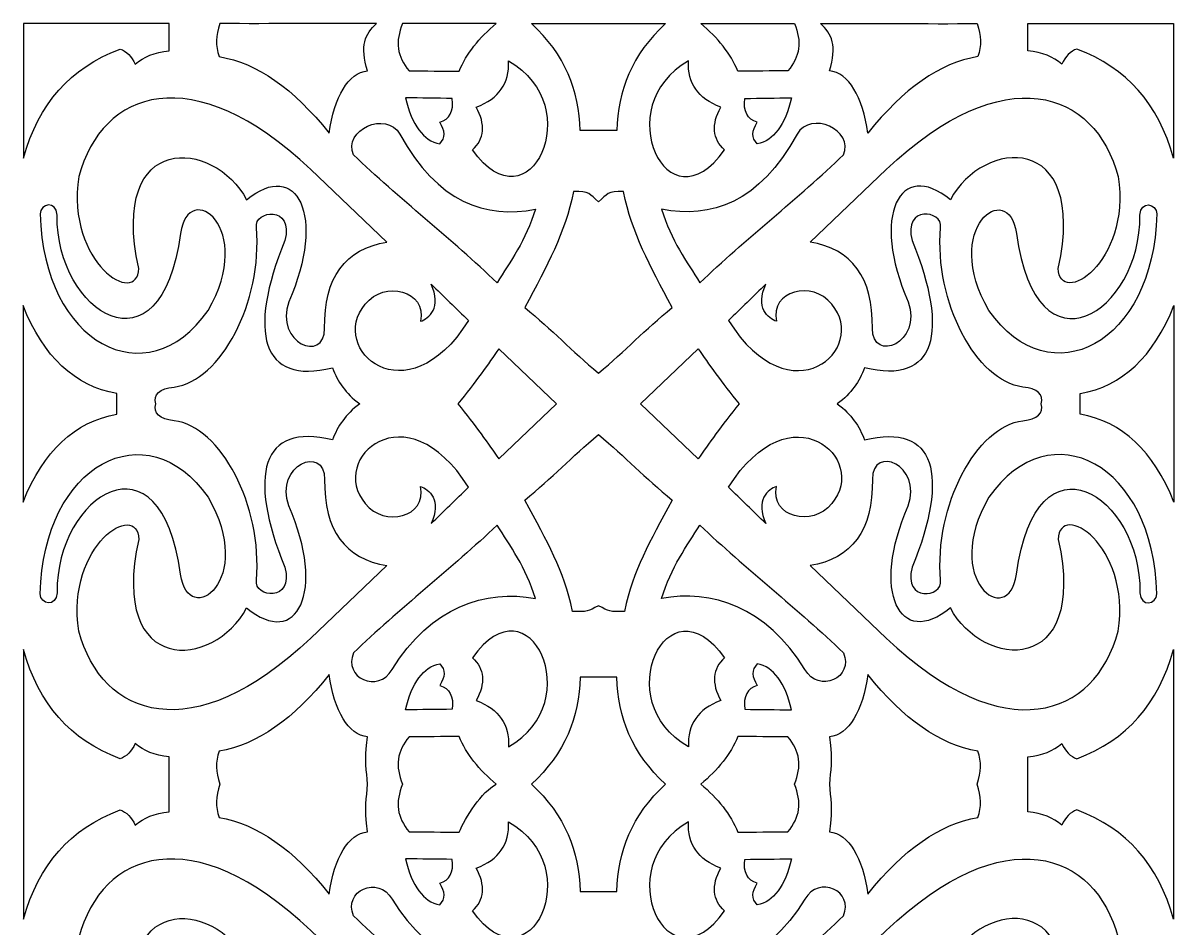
# Model space of a CAD drawing. Header units: centimetres. Extents: x -88 to 88, y -108 to 108.
# Drawn here: x -87.8 to -5.9, y 43.9 to 108.5 of the extents above; entities that cross this region are included whole.
import ezdxf

# ---------------------------------------------------------------- set-up
doc = ezdxf.new("R2010")
doc.units = ezdxf.units.CM
doc.header["$MEASUREMENT"] = 0
doc.layers.add('layer 1', color=7, linetype='Continuous')

msp = doc.modelspace()

# ---------------------------------------------------------------- linework, layer by layer
at = {"layer": 'layer 1', "color": 177}
for points, knots in [([(-77.43636, 108.44893), (-77.43636, 107.84341), (-77.43636, 107.1179), (-77.43636, 106.51238), (-77.43636, 106.51238), (-78.50834, 106.39457), (-79.21374, 106.08601), (-79.85824, 105.54966), (-79.85824, 105.54966), (-80.10811, 106.11653), (-80.46702, 106.47726), (-80.935, 106.63184), (-80.935, 106.63184), (-84.4695, 105.30453), (-86.75966, 102.71426), (-87.80546, 98.86106), (-87.80546, 98.86106), (-87.80546, 102.06988), (-87.80546, 105.2408), (-87.80546, 108.44962), (-87.80546, 108.44962), (-84.34909, 108.44302), (-80.89273, 108.45553), (-77.43636, 108.44893)], [0, 0, 0, 0, 0.14285714, 0.14285714, 0.14285714, 0.14285714, 0.28571429, 0.28571429, 0.28571429, 0.28571429, 0.42857143, 0.42857143, 0.42857143, 0.42857143, 0.57142857, 0.57142857, 0.57142857, 0.57142857, 0.71428571, 0.71428571, 0.71428571, 0.71428571, 1, 1, 1, 1]), ([(-62.66674, 108.44897), (-63.48749, 107.7273), (-63.8468, 106.8516), (-63.29604, 105.07104), (-63.29604, 105.07104), (-64.68602, 104.96794), (-65.6585, 103.21684), (-66.0424, 100.6395), (-66.0424, 100.6395), (-68.57084, 103.82252), (-71.17869, 105.63955), (-73.86598, 106.09059), (-73.86598, 106.09059), (-74.14399, 106.88959), (-74.13073, 107.54989), (-73.82627, 108.45194), (-73.82627, 108.45194), (-70.10643, 108.41328), (-66.38659, 108.48763), (-62.66674, 108.44897)], [0, 0, 0, 0, 0.16666667, 0.16666667, 0.16666667, 0.16666667, 0.33333333, 0.33333333, 0.33333333, 0.33333333, 0.5, 0.5, 0.5, 0.5, 0.66666667, 0.66666667, 0.66666667, 0.66666667, 1, 1, 1, 1]), ([(-54.13068, 108.45066), (-55.36809, 107.43288), (-56.24817, 106.32266), (-56.77093, 105.04721), (-56.77093, 105.04721), (-57.96202, 105.0601), (-59.15311, 105.07299), (-60.3442, 105.08587), (-60.3442, 105.08587), (-61.19783, 106.08434), (-61.35001, 107.16747), (-60.80079, 108.44935), (-60.80079, 108.44935), (-58.57742, 108.44291), (-56.35405, 108.4571), (-54.13068, 108.45066)], [0, 0, 0, 0, 0.2, 0.2, 0.2, 0.2, 0.4, 0.4, 0.4, 0.4, 0.6, 0.6, 0.6, 0.6, 1, 1, 1, 1]), ([(-45.54342, 100.83282), (-45.48892, 103.6513), (-44.45667, 106.25785), (-42.07386, 108.4486), (-42.07386, 108.4486), (-42.07386, 108.4486), (-51.62392, 108.4486), (-51.62392, 108.4486), (-51.62392, 108.4486), (-49.24111, 106.25785), (-48.20886, 103.6513), (-48.15436, 100.83282), (-48.15436, 100.83282), (-47.28405, 100.83282), (-46.41373, 100.83282), (-45.54342, 100.83282)], [0, 0, 0, 0, 0.2, 0.2, 0.2, 0.2, 0.4, 0.4, 0.4, 0.4, 0.6, 0.6, 0.6, 0.6, 1, 1, 1, 1]), ([(-39.5671, 108.45066), (-38.32969, 107.43288), (-37.44961, 106.32266), (-36.92685, 105.04721), (-36.92685, 105.04721), (-35.73576, 105.0601), (-34.54467, 105.07299), (-33.35358, 105.08587), (-33.35358, 105.08587), (-32.49995, 106.08434), (-32.34777, 107.16747), (-32.89699, 108.44935), (-32.89699, 108.44935), (-35.12036, 108.44291), (-37.34373, 108.4571), (-39.5671, 108.45066)], [0, 0, 0, 0, 0.2, 0.2, 0.2, 0.2, 0.4, 0.4, 0.4, 0.4, 0.6, 0.6, 0.6, 0.6, 1, 1, 1, 1]), ([(-31.03104, 108.44897), (-30.21029, 107.7273), (-29.85098, 106.8516), (-30.40174, 105.07104), (-30.40174, 105.07104), (-29.01176, 104.96794), (-28.03928, 103.21684), (-27.65538, 100.6395), (-27.65538, 100.6395), (-25.12694, 103.82252), (-22.51909, 105.63955), (-19.8318, 106.09059), (-19.8318, 106.09059), (-19.55379, 106.88959), (-19.56705, 107.54989), (-19.87151, 108.45194), (-19.87151, 108.45194), (-23.59135, 108.41328), (-27.31119, 108.48763), (-31.03104, 108.44897)], [0, 0, 0, 0, 0.16666667, 0.16666667, 0.16666667, 0.16666667, 0.33333333, 0.33333333, 0.33333333, 0.33333333, 0.5, 0.5, 0.5, 0.5, 0.66666667, 0.66666667, 0.66666667, 0.66666667, 1, 1, 1, 1]), ([(-16.26142, 108.44893), (-16.26142, 107.84341), (-16.26142, 107.1179), (-16.26142, 106.51238), (-16.26142, 106.51238), (-15.18944, 106.39457), (-14.48404, 106.08601), (-13.83954, 105.54966), (-13.83954, 105.54966), (-13.58967, 106.11653), (-13.23076, 106.47726), (-12.76278, 106.63184), (-12.76278, 106.63184), (-9.22828, 105.30453), (-6.93812, 102.71426), (-5.89232, 98.86106), (-5.89232, 98.86106), (-5.89232, 102.06988), (-5.89232, 105.2408), (-5.89232, 108.44962), (-5.89232, 108.44962), (-9.34869, 108.44302), (-12.80505, 108.45553), (-16.26142, 108.44893)], [0, 0, 0, 0, 0.14285714, 0.14285714, 0.14285714, 0.14285714, 0.28571429, 0.28571429, 0.28571429, 0.28571429, 0.42857143, 0.42857143, 0.42857143, 0.42857143, 0.57142857, 0.57142857, 0.57142857, 0.57142857, 0.71428571, 0.71428571, 0.71428571, 0.71428571, 1, 1, 1, 1]), ([(-68.92006, 88.62099), (-66.21449, 94.73739), (-68.32645, 98.85952), (-71.92001, 95.8843), (-71.92001, 95.8843), (-74.20914, 100.24109), (-81.74217, 100.84511), (-79.60597, 91.00183), (-79.60597, 91.00183), (-79.66319, 88.19291), (-84.81449, 91.3585), (-83.86857, 97.54173), (-83.86857, 97.54173), (-82.24326, 103.68895), (-75.77608, 106.0222), (-67.34361, 98.04812), (-67.34361, 98.04812), (-67.34361, 98.04812), (-61.91581, 92.86996), (-61.91581, 92.86996), (-61.91581, 92.86996), (-64.88358, 92.3958), (-66.42895, 90.34819), (-66.35727, 86.72715), (-66.35727, 86.72715), (-66.36388, 84.24034), (-69.93265, 85.66451), (-68.92006, 88.62099)], [0, 0, 0, 0, 0.125, 0.125, 0.125, 0.125, 0.25, 0.25, 0.25, 0.25, 0.375, 0.375, 0.375, 0.375, 0.5, 0.5, 0.5, 0.5, 0.625, 0.625, 0.625, 0.625, 0.75, 0.75, 0.75, 0.75, 1, 1, 1, 1]), ([(-55.836, 99.44104), (-51.75875, 93.66777), (-47.56235, 102.5854), (-53.25462, 105.78131), (-53.25462, 105.78131), (-53.17519, 104.19625), (-53.943, 103.10088), (-55.55801, 102.49519), (-55.55801, 102.49519), (-54.88286, 101.24518), (-54.97554, 100.22712), (-55.836, 99.44104)], [0, 0, 0, 0, 0.25, 0.25, 0.25, 0.25, 0.5, 0.5, 0.5, 0.5, 1, 1, 1, 1]), ([(-37.86178, 99.44104), (-41.93903, 93.66777), (-46.13543, 102.5854), (-40.44316, 105.78131), (-40.44316, 105.78131), (-40.52259, 104.19625), (-39.75478, 103.10088), (-38.13977, 102.49519), (-38.13977, 102.49519), (-38.81492, 101.24518), (-38.72224, 100.22712), (-37.86178, 99.44104)], [0, 0, 0, 0, 0.25, 0.25, 0.25, 0.25, 0.5, 0.5, 0.5, 0.5, 1, 1, 1, 1]), ([(-24.77772, 88.62099), (-27.48329, 94.73739), (-25.37133, 98.85952), (-21.77777, 95.8843), (-21.77777, 95.8843), (-19.48864, 100.24109), (-11.95561, 100.84511), (-14.09181, 91.00183), (-14.09181, 91.00183), (-14.03459, 88.19291), (-8.88329, 91.3585), (-9.82921, 97.54173), (-9.82921, 97.54173), (-11.45452, 103.68895), (-17.9217, 106.0222), (-26.35417, 98.04812), (-26.35417, 98.04812), (-26.35417, 98.04812), (-31.78197, 92.86996), (-31.78197, 92.86996), (-31.78197, 92.86996), (-28.8142, 92.3958), (-27.26883, 90.34819), (-27.34051, 86.72715), (-27.34051, 86.72715), (-27.3339, 84.24034), (-23.76513, 85.66451), (-24.77772, 88.62099)], [0, 0, 0, 0, 0.125, 0.125, 0.125, 0.125, 0.25, 0.25, 0.25, 0.25, 0.375, 0.375, 0.375, 0.375, 0.5, 0.5, 0.5, 0.5, 0.625, 0.625, 0.625, 0.625, 0.75, 0.75, 0.75, 0.75, 1, 1, 1, 1]), ([(-57.26722, 103.11471), (-57.15472, 102.18794), (-57.4525, 101.62025), (-58.16053, 101.41165), (-58.16053, 101.41165), (-57.7602, 100.79893), (-57.73704, 100.30697), (-58.16053, 99.86812), (-58.16053, 99.86812), (-59.33176, 100.11291), (-60.14568, 101.208), (-60.60227, 103.15336), (-60.60227, 103.15336), (-59.49059, 103.14048), (-58.3789, 103.1276), (-57.26722, 103.11471)], [0, 0, 0, 0, 0.2, 0.2, 0.2, 0.2, 0.4, 0.4, 0.4, 0.4, 0.6, 0.6, 0.6, 0.6, 1, 1, 1, 1]), ([(-36.43056, 103.11471), (-36.54306, 102.18794), (-36.24528, 101.62025), (-35.53725, 101.41165), (-35.53725, 101.41165), (-35.93758, 100.79893), (-35.96074, 100.30697), (-35.53725, 99.86812), (-35.53725, 99.86812), (-34.36602, 100.11291), (-33.5521, 101.208), (-33.09551, 103.15336), (-33.09551, 103.15336), (-34.20719, 103.14048), (-35.31888, 103.1276), (-36.43056, 103.11471)], [0, 0, 0, 0, 0.2, 0.2, 0.2, 0.2, 0.4, 0.4, 0.4, 0.4, 0.6, 0.6, 0.6, 0.6, 1, 1, 1, 1]), ([(-60.99877, 100.56218), (-61.95378, 102.27143), (-65.09155, 100.86343), (-64.29713, 99.08466), (-64.29713, 99.08466), (-61.15976, 96.0434), (-57.21412, 93.0207), (-54.07675, 89.97941), (-54.07675, 89.97941), (-53.14534, 91.44526), (-52.02607, 92.99045), (-51.33374, 95.21968), (-51.33374, 95.21968), (-54.84977, 94.53235), (-58.32472, 95.66523), (-60.99877, 100.56218)], [0, 0, 0, 0, 0.2, 0.2, 0.2, 0.2, 0.4, 0.4, 0.4, 0.4, 0.6, 0.6, 0.6, 0.6, 1, 1, 1, 1]), ([(-32.69901, 100.56218), (-31.744, 102.27143), (-28.60623, 100.86343), (-29.40065, 99.08466), (-29.40065, 99.08466), (-32.53802, 96.0434), (-36.48366, 93.0207), (-39.62103, 89.97941), (-39.62103, 89.97941), (-40.55244, 91.44526), (-41.67171, 92.99045), (-42.36404, 95.21968), (-42.36404, 95.21968), (-38.84801, 94.53235), (-35.37306, 95.66523), (-32.69901, 100.56218)], [0, 0, 0, 0, 0.2, 0.2, 0.2, 0.2, 0.4, 0.4, 0.4, 0.4, 0.6, 0.6, 0.6, 0.6, 1, 1, 1, 1]), ([(-74.66025, 87.99761), (-79.00303, 81.76089), (-86.44243, 85.65272), (-86.61405, 94.87913), (-86.61405, 94.87913), (-86.62407, 95.63863), (-85.4576, 95.85925), (-85.42264, 94.80181), (-85.42264, 94.80181), (-85.48342, 87.84626), (-78.02379, 83.02668), (-76.62245, 93.49088), (-76.62245, 93.49088), (-76.05914, 97.44141), (-71.2189, 93.91263), (-74.66025, 87.99761)], [0, 0, 0, 0, 0.2, 0.2, 0.2, 0.2, 0.4, 0.4, 0.4, 0.4, 0.6, 0.6, 0.6, 0.6, 1, 1, 1, 1]), ([(-19.03753, 87.99761), (-14.69475, 81.76089), (-7.25535, 85.65272), (-7.08373, 94.87913), (-7.08373, 94.87913), (-7.07371, 95.63863), (-8.24018, 95.85925), (-8.27514, 94.80181), (-8.27514, 94.80181), (-8.21436, 87.84626), (-15.67399, 83.02668), (-17.07533, 93.49088), (-17.07533, 93.49088), (-17.63864, 97.44141), (-22.47888, 93.91263), (-19.03753, 87.99761)], [0, 0, 0, 0, 0.2, 0.2, 0.2, 0.2, 0.4, 0.4, 0.4, 0.4, 0.6, 0.6, 0.6, 0.6, 1, 1, 1, 1]), ([(-46.84882, 83.5397), (-48.78155, 85.15055), (-50.15455, 86.59645), (-52.08726, 88.2073), (-52.08726, 88.2073), (-50.47546, 91.2744), (-49.24619, 93.45142), (-48.62271, 96.47502), (-48.62271, 96.47502), (-47.49477, 96.54215), (-47.47872, 96.28747), (-46.84889, 95.73258), (-46.84889, 95.73258), (-46.21906, 96.28747), (-46.20301, 96.54215), (-45.07507, 96.47502), (-45.07507, 96.47502), (-44.45159, 93.45142), (-43.22232, 91.2744), (-41.61052, 88.2073), (-41.61052, 88.2073), (-43.54323, 86.59645), (-44.91609, 85.15055), (-46.84882, 83.5397)], [0, 0, 0, 0, 0.14285714, 0.14285714, 0.14285714, 0.14285714, 0.28571429, 0.28571429, 0.28571429, 0.28571429, 0.42857143, 0.42857143, 0.42857143, 0.42857143, 0.57142857, 0.57142857, 0.57142857, 0.57142857, 0.71428571, 0.71428571, 0.71428571, 0.71428571, 1, 1, 1, 1]), ([(-63.85754, 81.34536), (-64.88906, 82.1009), (-65.41697, 82.93384), (-65.80064, 83.91078), (-65.80064, 83.91078), (-70.87791, 82.67245), (-71.85381, 86.41256), (-69.19798, 92.98843), (-69.19798, 92.98843), (-68.49582, 95.50504), (-71.4251, 95.15605), (-71.21891, 93.91263), (-71.21891, 93.91263), (-70.75567, 88.56479), (-73.76983, 82.9687), (-77.08278, 82.54652), (-77.08278, 82.54652), (-78.12809, 82.4306), (-78.56502, 82.02776), (-78.39357, 81.34535), (-78.39357, 81.34535), (-78.56502, 80.66294), (-78.12809, 80.26012), (-77.08278, 80.1442), (-77.08278, 80.1442), (-73.76983, 79.72202), (-70.75567, 74.12593), (-71.21891, 68.77809), (-71.21891, 68.77809), (-71.4251, 67.53467), (-68.49582, 67.18568), (-69.19798, 69.70229), (-69.19798, 69.70229), (-71.85381, 76.27816), (-70.87791, 80.01827), (-65.80064, 78.77994), (-65.80064, 78.77994), (-65.41697, 79.75688), (-64.88906, 80.58982), (-63.85754, 81.34536)], [0, 0, 0, 0, 0.09090909, 0.09090909, 0.09090909, 0.09090909, 0.18181818, 0.18181818, 0.18181818, 0.18181818, 0.27272727, 0.27272727, 0.27272727, 0.27272727, 0.36363636, 0.36363636, 0.36363636, 0.36363636, 0.45454545, 0.45454545, 0.45454545, 0.45454545, 0.54545455, 0.54545455, 0.54545455, 0.54545455, 0.63636364, 0.63636364, 0.63636364, 0.63636364, 0.72727273, 0.72727273, 0.72727273, 0.72727273, 0.81818182, 0.81818182, 0.81818182, 0.81818182, 1, 1, 1, 1]), ([(-29.84024, 81.34536), (-28.80872, 82.1009), (-28.28081, 82.93384), (-27.89714, 83.91078), (-27.89714, 83.91078), (-22.81987, 82.67245), (-21.84397, 86.41256), (-24.4998, 92.98843), (-24.4998, 92.98843), (-25.20196, 95.50504), (-22.27268, 95.15605), (-22.47887, 93.91263), (-22.47887, 93.91263), (-22.94211, 88.56479), (-19.92795, 82.9687), (-16.615, 82.54652), (-16.615, 82.54652), (-15.56969, 82.4306), (-15.13276, 82.02776), (-15.30421, 81.34535), (-15.30421, 81.34535), (-15.13276, 80.66294), (-15.56969, 80.26012), (-16.615, 80.1442), (-16.615, 80.1442), (-19.92795, 79.72202), (-22.94211, 74.12593), (-22.47887, 68.77809), (-22.47887, 68.77809), (-22.27268, 67.53467), (-25.20196, 67.18568), (-24.4998, 69.70229), (-24.4998, 69.70229), (-21.84397, 76.27816), (-22.81987, 80.01827), (-27.89714, 78.77994), (-27.89714, 78.77994), (-28.28081, 79.75688), (-28.80872, 80.58982), (-29.84024, 81.34536)], [0, 0, 0, 0, 0.09090909, 0.09090909, 0.09090909, 0.09090909, 0.18181818, 0.18181818, 0.18181818, 0.18181818, 0.27272727, 0.27272727, 0.27272727, 0.27272727, 0.36363636, 0.36363636, 0.36363636, 0.36363636, 0.45454545, 0.45454545, 0.45454545, 0.45454545, 0.54545455, 0.54545455, 0.54545455, 0.54545455, 0.63636364, 0.63636364, 0.63636364, 0.63636364, 0.72727273, 0.72727273, 0.72727273, 0.72727273, 0.81818182, 0.81818182, 0.81818182, 0.81818182, 1, 1, 1, 1]), ([(-56.11053, 87.28292), (-57.00112, 88.14885), (-57.8867, 89.00989), (-58.77729, 89.87578), (-58.77729, 89.87578), (-58.01829, 88.21789), (-58.90782, 87.42975), (-59.53029, 87.2296), (-59.53029, 87.2296), (-59.04724, 89.40042), (-62.10437, 90.19276), (-63.46089, 88.44707), (-63.46089, 88.44707), (-66.15822, 85.25506), (-60.5367, 80.24003), (-56.11053, 87.28292)], [0, 0, 0, 0, 0.2, 0.2, 0.2, 0.2, 0.4, 0.4, 0.4, 0.4, 0.6, 0.6, 0.6, 0.6, 1, 1, 1, 1]), ([(-37.58725, 87.28292), (-36.69666, 88.14885), (-35.81108, 89.00989), (-34.92049, 89.87578), (-34.92049, 89.87578), (-35.67949, 88.21789), (-34.78996, 87.42975), (-34.16749, 87.2296), (-34.16749, 87.2296), (-34.65054, 89.40042), (-31.59341, 90.19276), (-30.23689, 88.44707), (-30.23689, 88.44707), (-27.53956, 85.25506), (-33.16108, 80.24003), (-37.58725, 87.28292)], [0, 0, 0, 0, 0.2, 0.2, 0.2, 0.2, 0.4, 0.4, 0.4, 0.4, 0.6, 0.6, 0.6, 0.6, 1, 1, 1, 1]), ([(-81.16844, 80.60156), (-84.1572, 80.08461), (-86.38278, 77.99915), (-87.84517, 74.34516), (-87.84517, 74.34516), (-87.84517, 76.67855), (-87.84517, 79.01197), (-87.84517, 81.34537), (-87.84517, 81.34537), (-87.84517, 83.67877), (-87.84517, 86.01217), (-87.84517, 88.34556), (-87.84517, 88.34556), (-86.38278, 84.69157), (-84.1572, 82.60611), (-81.16844, 82.08916), (-81.16844, 82.08916), (-81.16844, 81.5933), (-81.16844, 81.09742), (-81.16844, 80.60156)], [0, 0, 0, 0, 0.16666667, 0.16666667, 0.16666667, 0.16666667, 0.33333333, 0.33333333, 0.33333333, 0.33333333, 0.5, 0.5, 0.5, 0.5, 0.66666667, 0.66666667, 0.66666667, 0.66666667, 1, 1, 1, 1]), ([(-12.52934, 80.60156), (-9.54058, 80.08461), (-7.315, 77.99915), (-5.85261, 74.34516), (-5.85261, 74.34516), (-5.85261, 76.67855), (-5.85261, 79.01197), (-5.85261, 81.34537), (-5.85261, 81.34537), (-5.85261, 83.67877), (-5.85261, 86.01217), (-5.85261, 88.34556), (-5.85261, 88.34556), (-7.315, 84.69157), (-9.54058, 82.60611), (-12.52934, 82.08916), (-12.52934, 82.08916), (-12.52934, 81.5933), (-12.52934, 81.09742), (-12.52934, 80.60156)], [0, 0, 0, 0, 0.16666667, 0.16666667, 0.16666667, 0.16666667, 0.33333333, 0.33333333, 0.33333333, 0.33333333, 0.5, 0.5, 0.5, 0.5, 0.66666667, 0.66666667, 0.66666667, 0.66666667, 1, 1, 1, 1]), ([(-49.83561, 81.34536), (-49.83561, 81.34536), (-53.94861, 77.42647), (-53.94861, 77.42647), (-53.94861, 77.42647), (-54.65973, 78.44395), (-55.63303, 79.83836), (-56.87137, 81.34537), (-56.87137, 81.34537), (-55.63303, 82.85238), (-54.65973, 84.24677), (-53.94861, 85.26425), (-53.94861, 85.26425), (-53.94861, 85.26425), (-49.83561, 81.34536), (-49.83561, 81.34536)], [0, 0, 0, 0, 0.2, 0.2, 0.2, 0.2, 0.4, 0.4, 0.4, 0.4, 0.6, 0.6, 0.6, 0.6, 1, 1, 1, 1]), ([(-43.86217, 81.34536), (-43.86217, 81.34536), (-39.74917, 77.42647), (-39.74917, 77.42647), (-39.74917, 77.42647), (-39.03805, 78.44395), (-38.06475, 79.83836), (-36.82641, 81.34537), (-36.82641, 81.34537), (-38.06475, 82.85238), (-39.03805, 84.24677), (-39.74917, 85.26425), (-39.74917, 85.26425), (-39.74917, 85.26425), (-43.86217, 81.34536), (-43.86217, 81.34536)], [0, 0, 0, 0, 0.2, 0.2, 0.2, 0.2, 0.4, 0.4, 0.4, 0.4, 0.6, 0.6, 0.6, 0.6, 1, 1, 1, 1]), ([(-56.11053, 75.4078), (-57.00112, 74.54187), (-57.8867, 73.68083), (-58.77729, 72.81494), (-58.77729, 72.81494), (-58.01829, 74.47283), (-58.90782, 75.26097), (-59.53029, 75.46112), (-59.53029, 75.46112), (-59.04724, 73.2903), (-62.10437, 72.49796), (-63.46089, 74.24365), (-63.46089, 74.24365), (-66.15822, 77.43566), (-60.5367, 82.45069), (-56.11053, 75.4078)], [0, 0, 0, 0, 0.2, 0.2, 0.2, 0.2, 0.4, 0.4, 0.4, 0.4, 0.6, 0.6, 0.6, 0.6, 1, 1, 1, 1]), ([(-37.58725, 75.4078), (-36.69666, 74.54187), (-35.81108, 73.68083), (-34.92049, 72.81494), (-34.92049, 72.81494), (-35.67949, 74.47283), (-34.78996, 75.26097), (-34.16749, 75.46112), (-34.16749, 75.46112), (-34.65054, 73.2903), (-31.59341, 72.49796), (-30.23689, 74.24365), (-30.23689, 74.24365), (-27.53956, 77.43566), (-33.16108, 82.45069), (-37.58725, 75.4078)], [0, 0, 0, 0, 0.2, 0.2, 0.2, 0.2, 0.4, 0.4, 0.4, 0.4, 0.6, 0.6, 0.6, 0.6, 1, 1, 1, 1]), ([(-74.66025, 74.69311), (-79.00303, 80.92983), (-86.44243, 77.038), (-86.61405, 67.81159), (-86.61405, 67.81159), (-86.62407, 67.05209), (-85.4576, 66.83147), (-85.42264, 67.88891), (-85.42264, 67.88891), (-85.48342, 74.84446), (-78.02379, 79.66404), (-76.62245, 69.19984), (-76.62245, 69.19984), (-76.05914, 65.24931), (-71.2189, 68.77809), (-74.66025, 74.69311)], [0, 0, 0, 0, 0.2, 0.2, 0.2, 0.2, 0.4, 0.4, 0.4, 0.4, 0.6, 0.6, 0.6, 0.6, 1, 1, 1, 1]), ([(-19.03753, 74.69311), (-14.69475, 80.92983), (-7.25535, 77.038), (-7.08373, 67.81159), (-7.08373, 67.81159), (-7.07371, 67.05209), (-8.24018, 66.83147), (-8.27514, 67.88891), (-8.27514, 67.88891), (-8.21436, 74.84446), (-15.67399, 79.66404), (-17.07533, 69.19984), (-17.07533, 69.19984), (-17.63864, 65.24931), (-22.47888, 68.77809), (-19.03753, 74.69311)], [0, 0, 0, 0, 0.2, 0.2, 0.2, 0.2, 0.4, 0.4, 0.4, 0.4, 0.6, 0.6, 0.6, 0.6, 1, 1, 1, 1]), ([(-46.84882, 79.15101), (-48.78155, 77.54016), (-50.15455, 76.09427), (-52.08726, 74.48342), (-52.08726, 74.48342), (-50.47546, 71.41632), (-49.31896, 69.57635), (-48.69548, 66.55275), (-48.69548, 66.55275), (-47.66376, 66.51941), (-47.60301, 66.55016), (-46.84889, 66.95814), (-46.84889, 66.95814), (-46.09477, 66.55016), (-46.03402, 66.51941), (-45.0023, 66.55275), (-45.0023, 66.55275), (-44.37882, 69.57635), (-43.22232, 71.41632), (-41.61052, 74.48342), (-41.61052, 74.48342), (-43.54323, 76.09427), (-44.91609, 77.54016), (-46.84882, 79.15101)], [0, 0, 0, 0, 0.14285714, 0.14285714, 0.14285714, 0.14285714, 0.28571429, 0.28571429, 0.28571429, 0.28571429, 0.42857143, 0.42857143, 0.42857143, 0.42857143, 0.57142857, 0.57142857, 0.57142857, 0.57142857, 0.71428571, 0.71428571, 0.71428571, 0.71428571, 1, 1, 1, 1]), ([(-68.92006, 74.06973), (-66.21449, 67.95333), (-68.32645, 63.8312), (-71.92001, 66.80642), (-71.92001, 66.80642), (-74.20914, 62.44963), (-81.74217, 61.84561), (-79.60597, 71.68889), (-79.60597, 71.68889), (-79.66319, 74.49781), (-84.81449, 71.33222), (-83.86857, 65.14899), (-83.86857, 65.14899), (-82.24326, 59.00177), (-75.77608, 56.66852), (-67.34361, 64.6426), (-67.34361, 64.6426), (-67.34361, 64.6426), (-61.91581, 69.82076), (-61.91581, 69.82076), (-61.91581, 69.82076), (-64.88358, 70.29492), (-66.42895, 72.34253), (-66.35727, 75.96357), (-66.35727, 75.96357), (-66.36388, 78.45038), (-69.93265, 77.02621), (-68.92006, 74.06973)], [0, 0, 0, 0, 0.125, 0.125, 0.125, 0.125, 0.25, 0.25, 0.25, 0.25, 0.375, 0.375, 0.375, 0.375, 0.5, 0.5, 0.5, 0.5, 0.625, 0.625, 0.625, 0.625, 0.75, 0.75, 0.75, 0.75, 1, 1, 1, 1]), ([(-24.77772, 74.06973), (-27.48329, 67.95333), (-25.37133, 63.8312), (-21.77777, 66.80642), (-21.77777, 66.80642), (-19.48864, 62.44963), (-11.95561, 61.84561), (-14.09181, 71.68889), (-14.09181, 71.68889), (-14.03459, 74.49781), (-8.88329, 71.33222), (-9.82921, 65.14899), (-9.82921, 65.14899), (-11.45452, 59.00177), (-17.9217, 56.66852), (-26.35417, 64.6426), (-26.35417, 64.6426), (-26.35417, 64.6426), (-31.78197, 69.82076), (-31.78197, 69.82076), (-31.78197, 69.82076), (-28.8142, 70.29492), (-27.26883, 72.34253), (-27.34051, 75.96357), (-27.34051, 75.96357), (-27.3339, 78.45038), (-23.76513, 77.02621), (-24.77772, 74.06973)], [0, 0, 0, 0, 0.125, 0.125, 0.125, 0.125, 0.25, 0.25, 0.25, 0.25, 0.375, 0.375, 0.375, 0.375, 0.5, 0.5, 0.5, 0.5, 0.625, 0.625, 0.625, 0.625, 0.75, 0.75, 0.75, 0.75, 1, 1, 1, 1]), ([(-61.55267, 62.4084), (-62.50768, 60.69915), (-65.09155, 61.82729), (-64.29713, 63.60606), (-64.29713, 63.60606), (-61.15976, 66.64732), (-57.21412, 69.67002), (-54.07675, 72.71131), (-54.07675, 72.71131), (-53.14534, 71.24546), (-52.02607, 69.70027), (-51.33374, 67.47104), (-51.33374, 67.47104), (-54.84977, 68.15837), (-58.80348, 66.89208), (-61.55267, 62.4084)], [0, 0, 0, 0, 0.2, 0.2, 0.2, 0.2, 0.4, 0.4, 0.4, 0.4, 0.6, 0.6, 0.6, 0.6, 1, 1, 1, 1]), ([(-32.14511, 62.4084), (-31.1901, 60.69915), (-28.60623, 61.82729), (-29.40065, 63.60606), (-29.40065, 63.60606), (-32.53802, 66.64732), (-36.48366, 69.67002), (-39.62103, 72.71131), (-39.62103, 72.71131), (-40.55244, 71.24546), (-41.67171, 69.70027), (-42.36404, 67.47104), (-42.36404, 67.47104), (-38.84801, 68.15837), (-34.8943, 66.89208), (-32.14511, 62.4084)], [0, 0, 0, 0, 0.2, 0.2, 0.2, 0.2, 0.4, 0.4, 0.4, 0.4, 0.6, 0.6, 0.6, 0.6, 1, 1, 1, 1]), ([(-55.836, 63.24968), (-51.75875, 69.02295), (-47.56235, 60.10532), (-53.25462, 56.90941), (-53.25462, 56.90941), (-53.17519, 58.49447), (-53.943, 59.58984), (-55.55801, 60.19553), (-55.55801, 60.19553), (-54.88286, 61.44554), (-54.97554, 62.4636), (-55.836, 63.24968)], [0, 0, 0, 0, 0.25, 0.25, 0.25, 0.25, 0.5, 0.5, 0.5, 0.5, 1, 1, 1, 1]), ([(-37.86178, 63.24968), (-41.93903, 69.02295), (-46.13543, 60.10532), (-40.44316, 56.90941), (-40.44316, 56.90941), (-40.52259, 58.49447), (-39.75478, 59.58984), (-38.13977, 60.19553), (-38.13977, 60.19553), (-38.81492, 61.44554), (-38.72224, 62.4636), (-37.86178, 63.24968)], [0, 0, 0, 0, 0.25, 0.25, 0.25, 0.25, 0.5, 0.5, 0.5, 0.5, 1, 1, 1, 1]), ([(-77.43636, 52.28214), (-78.50834, 52.16433), (-79.21374, 51.85577), (-79.85824, 51.31942), (-79.85824, 51.31942), (-80.10811, 51.88629), (-80.46702, 52.24702), (-80.935, 52.4016), (-80.935, 52.4016), (-84.4695, 51.07429), (-86.75966, 48.48402), (-87.80546, 44.63082), (-87.80546, 44.63082), (-87.80546, 51.03043), (-87.80546, 57.43005), (-87.80546, 63.82966), (-87.80546, 63.82966), (-86.75966, 59.97646), (-84.4695, 57.38619), (-80.935, 56.05888), (-80.935, 56.05888), (-80.46702, 56.21346), (-80.10811, 56.57419), (-79.85824, 57.14106), (-79.85824, 57.14106), (-79.21374, 56.60471), (-78.50834, 56.29615), (-77.43636, 56.17834), (-77.43636, 56.17834), (-77.43636, 54.87961), (-77.43636, 53.58087), (-77.43636, 52.28214)], [0, 0, 0, 0, 0.11111111, 0.11111111, 0.11111111, 0.11111111, 0.22222222, 0.22222222, 0.22222222, 0.22222222, 0.33333333, 0.33333333, 0.33333333, 0.33333333, 0.44444444, 0.44444444, 0.44444444, 0.44444444, 0.55555556, 0.55555556, 0.55555556, 0.55555556, 0.66666667, 0.66666667, 0.66666667, 0.66666667, 0.77777778, 0.77777778, 0.77777778, 0.77777778, 1, 1, 1, 1]), ([(-5.89232, 63.82966), (-6.93812, 59.97646), (-9.22828, 57.38619), (-12.76278, 56.05888), (-12.76278, 56.05888), (-13.23076, 56.21346), (-13.58967, 56.57419), (-13.83954, 57.14106), (-13.83954, 57.14106), (-14.48404, 56.60471), (-15.18944, 56.29615), (-16.26142, 56.17834), (-16.26142, 56.17834), (-16.26142, 54.87961), (-16.26142, 53.58087), (-16.26142, 52.28214), (-16.26142, 52.28214), (-15.18944, 52.16433), (-14.48404, 51.85577), (-13.83954, 51.31942), (-13.83954, 51.31942), (-13.58967, 51.88629), (-13.23076, 52.24702), (-12.76278, 52.4016), (-12.76278, 52.4016), (-9.22828, 51.07429), (-6.93812, 48.48402), (-5.89232, 44.63082), (-5.89232, 44.63082), (-5.89232, 51.03043), (-5.89232, 57.43005), (-5.89232, 63.82966)], [0, 0, 0, 0, 0.11111111, 0.11111111, 0.11111111, 0.11111111, 0.22222222, 0.22222222, 0.22222222, 0.22222222, 0.33333333, 0.33333333, 0.33333333, 0.33333333, 0.44444444, 0.44444444, 0.44444444, 0.44444444, 0.55555556, 0.55555556, 0.55555556, 0.55555556, 0.66666667, 0.66666667, 0.66666667, 0.66666667, 0.77777778, 0.77777778, 0.77777778, 0.77777778, 1, 1, 1, 1]), ([(-57.26722, 59.57601), (-57.15472, 60.50278), (-57.4525, 61.07047), (-58.16053, 61.27907), (-58.16053, 61.27907), (-57.7602, 61.89179), (-57.73704, 62.38375), (-58.16053, 62.8226), (-58.16053, 62.8226), (-59.33176, 62.57781), (-60.14568, 61.48272), (-60.60227, 59.53736), (-60.60227, 59.53736), (-59.49059, 59.55024), (-58.3789, 59.56312), (-57.26722, 59.57601)], [0, 0, 0, 0, 0.2, 0.2, 0.2, 0.2, 0.4, 0.4, 0.4, 0.4, 0.6, 0.6, 0.6, 0.6, 1, 1, 1, 1]), ([(-36.43056, 59.57601), (-36.54306, 60.50278), (-36.24528, 61.07047), (-35.53725, 61.27907), (-35.53725, 61.27907), (-35.93758, 61.89179), (-35.96074, 62.38375), (-35.53725, 62.8226), (-35.53725, 62.8226), (-34.36602, 62.57781), (-33.5521, 61.48272), (-33.09551, 59.53736), (-33.09551, 59.53736), (-34.20719, 59.55024), (-35.31888, 59.56312), (-36.43056, 59.57601)], [0, 0, 0, 0, 0.2, 0.2, 0.2, 0.2, 0.4, 0.4, 0.4, 0.4, 0.6, 0.6, 0.6, 0.6, 1, 1, 1, 1]), ([(-63.29665, 54.24175), (-63.3731, 53.22266), (-63.54576, 52.67607), (-63.29604, 50.8408), (-63.29604, 50.8408), (-64.68602, 50.7377), (-65.6585, 48.9866), (-66.0424, 46.40926), (-66.0424, 46.40926), (-68.57084, 49.59228), (-71.17869, 51.40931), (-73.86598, 51.86035), (-73.86598, 51.86035), (-74.14399, 52.65935), (-74.13073, 53.33673), (-73.82627, 54.23878), (-73.82627, 54.23878), (-74.13073, 55.14083), (-74.14399, 55.80113), (-73.86598, 56.60013), (-73.86598, 56.60013), (-71.17869, 57.05117), (-68.57084, 58.8682), (-66.0424, 62.05122), (-66.0424, 62.05122), (-65.6585, 59.47388), (-64.68602, 57.72278), (-63.29604, 57.61968), (-63.29604, 57.61968), (-63.54576, 55.78441), (-63.3731, 55.26084), (-63.29665, 54.24175)], [0, 0, 0, 0, 0.11111111, 0.11111111, 0.11111111, 0.11111111, 0.22222222, 0.22222222, 0.22222222, 0.22222222, 0.33333333, 0.33333333, 0.33333333, 0.33333333, 0.44444444, 0.44444444, 0.44444444, 0.44444444, 0.55555556, 0.55555556, 0.55555556, 0.55555556, 0.66666667, 0.66666667, 0.66666667, 0.66666667, 0.77777778, 0.77777778, 0.77777778, 0.77777778, 1, 1, 1, 1]), ([(-48.15436, 46.60258), (-48.20886, 49.42106), (-49.24111, 52.05137), (-51.62392, 54.24212), (-51.62392, 54.24212), (-49.24111, 56.43287), (-48.20886, 59.03942), (-48.15436, 61.8579), (-48.15436, 61.8579), (-47.28405, 61.8579), (-46.41373, 61.8579), (-45.54342, 61.8579), (-45.54342, 61.8579), (-45.48892, 59.03942), (-44.45667, 56.43287), (-42.07386, 54.24212), (-42.07386, 54.24212), (-44.45667, 52.05137), (-45.48892, 49.42106), (-45.54342, 46.60258), (-45.54342, 46.60258), (-46.41373, 46.60258), (-47.28405, 46.60258), (-48.15436, 46.60258)], [0, 0, 0, 0, 0.14285714, 0.14285714, 0.14285714, 0.14285714, 0.28571429, 0.28571429, 0.28571429, 0.28571429, 0.42857143, 0.42857143, 0.42857143, 0.42857143, 0.57142857, 0.57142857, 0.57142857, 0.57142857, 0.71428571, 0.71428571, 0.71428571, 0.71428571, 1, 1, 1, 1]), ([(-19.87034, 54.24224), (-19.56588, 53.34019), (-19.55379, 52.65935), (-19.8318, 51.86035), (-19.8318, 51.86035), (-22.51909, 51.40931), (-25.12694, 49.59228), (-27.65538, 46.40926), (-27.65538, 46.40926), (-28.03928, 48.9866), (-29.01176, 50.7377), (-30.40174, 50.8408), (-30.40174, 50.8408), (-30.15202, 52.67607), (-30.32468, 53.22266), (-30.40113, 54.24175), (-30.40113, 54.24175), (-30.32468, 55.26084), (-30.15202, 55.78441), (-30.40174, 57.61968), (-30.40174, 57.61968), (-29.01176, 57.72278), (-28.03928, 59.47388), (-27.65538, 62.05122), (-27.65538, 62.05122), (-25.12694, 58.8682), (-22.51909, 57.05117), (-19.8318, 56.60013), (-19.8318, 56.60013), (-19.55379, 55.80113), (-19.56588, 55.14429), (-19.87034, 54.24224)], [0, 0, 0, 0, 0.11111111, 0.11111111, 0.11111111, 0.11111111, 0.22222222, 0.22222222, 0.22222222, 0.22222222, 0.33333333, 0.33333333, 0.33333333, 0.33333333, 0.44444444, 0.44444444, 0.44444444, 0.44444444, 0.55555556, 0.55555556, 0.55555556, 0.55555556, 0.66666667, 0.66666667, 0.66666667, 0.66666667, 0.77777778, 0.77777778, 0.77777778, 0.77777778, 1, 1, 1, 1]), ([(-56.77093, 50.81697), (-57.96202, 50.82986), (-59.15311, 50.84275), (-60.3442, 50.85563), (-60.3442, 50.85563), (-61.19783, 51.8541), (-61.35001, 52.95949), (-60.80079, 54.24137), (-60.80079, 54.24137), (-61.35001, 55.52325), (-61.19783, 56.60638), (-60.3442, 57.60485), (-60.3442, 57.60485), (-59.15311, 57.61773), (-57.96202, 57.63062), (-56.77093, 57.64351), (-56.77093, 57.64351), (-56.24817, 56.36806), (-55.36835, 55.26008), (-54.13094, 54.2423), (-54.13094, 54.2423), (-55.15912, 53.73446), (-56.34755, 51.84996), (-56.77093, 50.81697)], [0, 0, 0, 0, 0.14285714, 0.14285714, 0.14285714, 0.14285714, 0.28571429, 0.28571429, 0.28571429, 0.28571429, 0.42857143, 0.42857143, 0.42857143, 0.42857143, 0.57142857, 0.57142857, 0.57142857, 0.57142857, 0.71428571, 0.71428571, 0.71428571, 0.71428571, 1, 1, 1, 1]), ([(-32.89699, 54.2421), (-32.34777, 52.96022), (-32.49995, 51.8541), (-33.35358, 50.85563), (-33.35358, 50.85563), (-34.54467, 50.84275), (-35.73576, 50.82986), (-36.92685, 50.81697), (-36.92685, 50.81697), (-37.44961, 52.09242), (-38.3291, 53.22419), (-39.56651, 54.24197), (-39.56651, 54.24197), (-38.3291, 55.25975), (-37.44961, 56.36806), (-36.92685, 57.64351), (-36.92685, 57.64351), (-35.73576, 57.63062), (-34.54467, 57.61773), (-33.35358, 57.60485), (-33.35358, 57.60485), (-32.49995, 56.60638), (-32.34777, 55.52398), (-32.89699, 54.2421)], [0, 0, 0, 0, 0.14285714, 0.14285714, 0.14285714, 0.14285714, 0.28571429, 0.28571429, 0.28571429, 0.28571429, 0.42857143, 0.42857143, 0.42857143, 0.42857143, 0.57142857, 0.57142857, 0.57142857, 0.57142857, 0.71428571, 0.71428571, 0.71428571, 0.71428571, 1, 1, 1, 1]), ([(-68.92006, 34.39075), (-66.21449, 40.50715), (-68.32645, 44.62928), (-71.92001, 41.65406), (-71.92001, 41.65406), (-74.20914, 46.01085), (-81.74217, 46.61487), (-79.60597, 36.77159), (-79.60597, 36.77159), (-79.66319, 33.96267), (-84.81449, 37.12826), (-83.86857, 43.31149), (-83.86857, 43.31149), (-82.24326, 49.45871), (-75.77608, 51.79196), (-67.34361, 43.81788), (-67.34361, 43.81788), (-67.34361, 43.81788), (-61.91581, 38.63972), (-61.91581, 38.63972), (-61.91581, 38.63972), (-64.88358, 38.16556), (-66.42895, 36.11795), (-66.35727, 32.49691), (-66.35727, 32.49691), (-66.36388, 30.0101), (-69.93265, 31.43427), (-68.92006, 34.39075)], [0, 0, 0, 0, 0.125, 0.125, 0.125, 0.125, 0.25, 0.25, 0.25, 0.25, 0.375, 0.375, 0.375, 0.375, 0.5, 0.5, 0.5, 0.5, 0.625, 0.625, 0.625, 0.625, 0.75, 0.75, 0.75, 0.75, 1, 1, 1, 1]), ([(-24.77772, 34.39075), (-27.48329, 40.50715), (-25.37133, 44.62928), (-21.77777, 41.65406), (-21.77777, 41.65406), (-19.48864, 46.01085), (-11.95561, 46.61487), (-14.09181, 36.77159), (-14.09181, 36.77159), (-14.03459, 33.96267), (-8.88329, 37.12826), (-9.82921, 43.31149), (-9.82921, 43.31149), (-11.45452, 49.45871), (-17.9217, 51.79196), (-26.35417, 43.81788), (-26.35417, 43.81788), (-26.35417, 43.81788), (-31.78197, 38.63972), (-31.78197, 38.63972), (-31.78197, 38.63972), (-28.8142, 38.16556), (-27.26883, 36.11795), (-27.34051, 32.49691), (-27.34051, 32.49691), (-27.3339, 30.0101), (-23.76513, 31.43427), (-24.77772, 34.39075)], [0, 0, 0, 0, 0.125, 0.125, 0.125, 0.125, 0.25, 0.25, 0.25, 0.25, 0.375, 0.375, 0.375, 0.375, 0.5, 0.5, 0.5, 0.5, 0.625, 0.625, 0.625, 0.625, 0.75, 0.75, 0.75, 0.75, 1, 1, 1, 1]), ([(-55.836, 45.2108), (-51.75875, 39.43753), (-47.56235, 48.35516), (-53.25462, 51.55107), (-53.25462, 51.55107), (-53.17519, 49.96601), (-53.943, 48.87064), (-55.55801, 48.26495), (-55.55801, 48.26495), (-54.88286, 47.01494), (-54.97554, 45.99688), (-55.836, 45.2108)], [0, 0, 0, 0, 0.25, 0.25, 0.25, 0.25, 0.5, 0.5, 0.5, 0.5, 1, 1, 1, 1]), ([(-37.86178, 45.2108), (-41.93903, 39.43753), (-46.13543, 48.35516), (-40.44316, 51.55107), (-40.44316, 51.55107), (-40.52259, 49.96601), (-39.75478, 48.87064), (-38.13977, 48.26495), (-38.13977, 48.26495), (-38.81492, 47.01494), (-38.72224, 45.99688), (-37.86178, 45.2108)], [0, 0, 0, 0, 0.25, 0.25, 0.25, 0.25, 0.5, 0.5, 0.5, 0.5, 1, 1, 1, 1]), ([(-57.26722, 48.88447), (-57.15472, 47.9577), (-57.4525, 47.39001), (-58.16053, 47.18141), (-58.16053, 47.18141), (-57.7602, 46.56869), (-57.73704, 46.07673), (-58.16053, 45.63788), (-58.16053, 45.63788), (-59.33176, 45.88267), (-60.14568, 46.97776), (-60.60227, 48.92312), (-60.60227, 48.92312), (-59.49059, 48.91024), (-58.3789, 48.89736), (-57.26722, 48.88447)], [0, 0, 0, 0, 0.2, 0.2, 0.2, 0.2, 0.4, 0.4, 0.4, 0.4, 0.6, 0.6, 0.6, 0.6, 1, 1, 1, 1]), ([(-36.43056, 48.88447), (-36.54306, 47.9577), (-36.24528, 47.39001), (-35.53725, 47.18141), (-35.53725, 47.18141), (-35.93758, 46.56869), (-35.96074, 46.07673), (-35.53725, 45.63788), (-35.53725, 45.63788), (-34.36602, 45.88267), (-33.5521, 46.97776), (-33.09551, 48.92312), (-33.09551, 48.92312), (-34.20719, 48.91024), (-35.31888, 48.89736), (-36.43056, 48.88447)], [0, 0, 0, 0, 0.2, 0.2, 0.2, 0.2, 0.4, 0.4, 0.4, 0.4, 0.6, 0.6, 0.6, 0.6, 1, 1, 1, 1]), ([(-61.55267, 46.05208), (-62.50768, 47.76133), (-65.09155, 46.63319), (-64.29713, 44.85442), (-64.29713, 44.85442), (-61.15976, 41.81316), (-57.21412, 38.79046), (-54.07675, 35.74917), (-54.07675, 35.74917), (-53.14534, 37.21502), (-52.02607, 38.76021), (-51.33374, 40.98944), (-51.33374, 40.98944), (-54.84977, 40.30211), (-58.80348, 41.5684), (-61.55267, 46.05208)], [0, 0, 0, 0, 0.2, 0.2, 0.2, 0.2, 0.4, 0.4, 0.4, 0.4, 0.6, 0.6, 0.6, 0.6, 1, 1, 1, 1]), ([(-32.14511, 46.05208), (-31.1901, 47.76133), (-28.60623, 46.63319), (-29.40065, 44.85442), (-29.40065, 44.85442), (-32.53802, 41.81316), (-36.48366, 38.79046), (-39.62103, 35.74917), (-39.62103, 35.74917), (-40.55244, 37.21502), (-41.67171, 38.76021), (-42.36404, 40.98944), (-42.36404, 40.98944), (-38.84801, 40.30211), (-34.8943, 41.5684), (-32.14511, 46.05208)], [0, 0, 0, 0, 0.2, 0.2, 0.2, 0.2, 0.4, 0.4, 0.4, 0.4, 0.6, 0.6, 0.6, 0.6, 1, 1, 1, 1])]:
    msp.add_open_spline(points, degree=3, knots=knots, dxfattribs=at)

doc.saveas('drawing.dxf')
